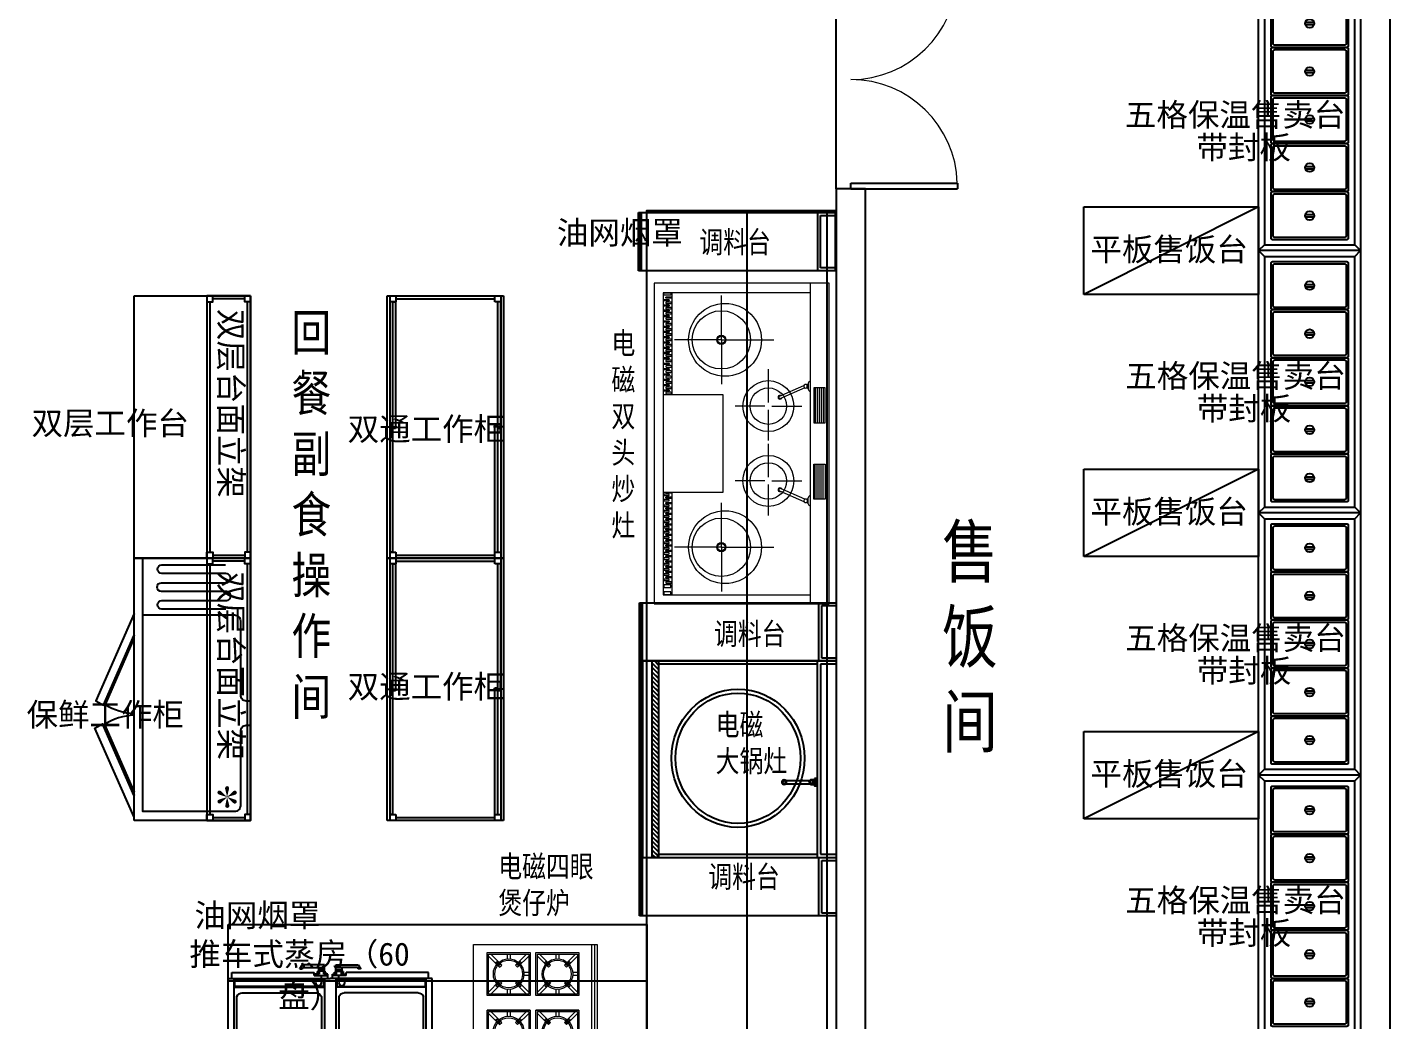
# Model space of a CAD drawing. Extents: x 1158414 to 1597620, y -840005 to -760676.
# Drawn here: x 1525258 to 1534613, y -806210 to -799390 of the extents above; entities that cross this region are included whole.
import ezdxf

# ---------------------------------------------------------------- set-up
doc = ezdxf.new("R2010")
doc.units = 0
doc.header["$LTSCALE"] = 1000
doc.linetypes.add('DIVIDE', pattern=[31.75, 12.7, -6.35, 0, -6.35, 0, -6.35])
for name, color, linetype in [('PUB_STRM', 4, 'Continuous'), ('WALL', 6, 'Continuous'), ('WINDOW', 4, 'Continuous'), ('WS_厨房设备', 1, 'Continuous'), ('ZUOWEI', 251, 'Continuous'), ('产品名称', 7, 'Continuous'), ('厨房设备', 7, 'Continuous'), ('家具内线', 8, 'Continuous'), ('新设备', 4, 'Continuous')]:
    doc.layers.add(name, color=color, linetype=linetype)
doc.styles.get("Standard").update_dxf_attribs({"font": '', "width": 0.8})
doc.styles.add('WMF-宋体1', font='')
doc.styles.get('Standard').set_extended_font_data('SimSun')
doc.styles.get('WMF-宋体1').set_extended_font_data('SimSun')

# ---------------------------------------------------------------- blocks, each defined once
blk = doc.blocks.new('Custom_15')
for p, q in [((24.6, 670), (590.5, 670)), ((24.6, 630), (24.6, 670)), ((24.6, 670), (300.1, 670)), ((1375.4, 670), (809.5, 670)), ((1375.4, 670), (1099.9, 670)), ((1375.4, 630), (1375.4, 670))]:
    blk.add_line(p, q)
at = {"color": 252}
for p, q in [((508.3, 723), (492.8, 697.7)), ((494.5, 694.7), (505.1, 694.7)), ((506.8, 695.5), (512.3, 703.2)), ((660.6, 724), (510, 724)), ((513.9, 704), (660.6, 704)), ((590.5, 650), (590.5, 670)), ((625.6, 658), (598.1, 658)), ((598.1, 658), (598.1, 650)), ((611.6, 678.1), (611.6, 663.1)), ((611.6, 678.1), (625.6, 677.1)), ((611.6, 663.1), (625.6, 663.1)), ((620.6, 704), (620.6, 677.4)), ((659.6, 692), (621.6, 692)), ((621.6, 692), (621.6, 689.4)), ((621.6, 689.4), (625.6, 684.5)), ((655.6, 680), (625.6, 680)), ((655.6, 684.5), (659.6, 689.4)), ((669.6, 673), (655.6, 674.3)), ((655.6, 663), (669.6, 663)), ((683.1, 658), (655.6, 658)), ((659.6, 689.4), (659.6, 692)), ((660.6, 704), (660.6, 724)), ((660.6, 673.8), (660.6, 704)), ((669.6, 663), (669.6, 673)), ((683.1, 630), (683.1, 658)), ((716.9, 630), (716.9, 658)), ((716.9, 658), (744.4, 658)), ((730.4, 673), (744.4, 674.3)), ((730.4, 663), (730.4, 673)), ((744.4, 663), (730.4, 663)), ((739.4, 724), (890, 724)), ((739.4, 704), (739.4, 724)), ((739.4, 673.8), (739.4, 704)), ((886.1, 704), (739.4, 704)), ((740.4, 689.4), (740.4, 692)), ((740.4, 692), (778.4, 692)), ((744.4, 684.5), (740.4, 689.4)), ((744.4, 680), (774.4, 680)), ((778.4, 689.4), (774.4, 684.5)), ((788.4, 678.1), (774.4, 677.1)), ((788.4, 663.1), (774.4, 663.1)), ((774.4, 658), (801.9, 658)), ((778.4, 692), (778.4, 689.4)), ((779.4, 704), (779.4, 677.4)), ((788.4, 678.1), (788.4, 663.1)), ((801.9, 658), (801.9, 650)), ((809.5, 650), (809.5, 670)), ((893.2, 695.5), (887.7, 703.2)), ((891.7, 723), (907.2, 697.7)), ((905.5, 694.7), (894.9, 694.7)), ((590.5, 650), (683.1, 650)), ((640.6, 630), (640.6, 650)), ((809.5, 650), (716.9, 650)), ((759.4, 630), (759.4, 650))]:
    blk.add_line(p, q, dxfattribs=at)
at = {"linetype": 'Continuous'}
for p, q in [((0, 0), (0, 630)), ((0, 630), (700, 630)), ((1400, 630), (700, 630)), ((1400, 0), (1400, 630)), ((700, 0), (0, 0)), ((700, 0), (1400, 0))]:
    blk.add_line(p, q, dxfattribs=at)
at = {"color": 252, "linetype": 'Continuous'}
for p, q in [((40, 570), (40, 630)), ((40, 40), (40, 570)), ((40, 570), (660, 570)), ((45, 575), (45, 625)), ((45, 625), (655, 625)), ((655, 575), (45, 575)), ((655, 625), (655, 575)), ((660, 630), (660, 570)), ((660, 570), (660, 40)), ((740, 630), (740, 570)), ((740, 570), (740, 40)), ((1360, 570), (740, 570)), ((745, 625), (745, 575)), ((1355, 625), (745, 625)), ((745, 575), (1355, 575)), ((1355, 575), (1355, 625)), ((1360, 570), (1360, 630)), ((1360, 40), (1360, 570)), ((60, 84), (60, 506)), ((96, 530), (604, 530)), ((640, 506), (640, 84)), ((760, 506), (760, 84)), ((1304, 530), (796, 530)), ((1340, 84), (1340, 506)), ((660, 40), (40, 40)), ((604, 60), (96, 60)), ((640, 84), (640, 84)), ((740, 40), (1360, 40)), ((760, 84), (760, 84)), ((796, 60), (1304, 60))]:
    blk.add_line(p, q, dxfattribs=at)
at = {"color": 252}
for points in [[(625.6, 684.5), (625.6, 658)], [(655.6, 658), (655.6, 684.5)], [(744.4, 658), (744.4, 684.5)], [(774.4, 684.5), (774.4, 658)]]:
    blk.add_lwpolyline(points, dxfattribs=at)
at = {"color": 252, "linetype": 'Continuous'}
for centre in [(620, 600), (780, 600)]:
    blk.add_circle(centre, 20, dxfattribs=at)
at = {"color": 252}
for centre, radius, start, end in [((494.5, 696.7), 2, 148.48302, 270), ((505.1, 696.7), 2, 270, 324.09658), ((510, 722), 2, 90, 148.48302), ((513.9, 702), 2, 90, 144.09658), ((886.1, 702), 2, 35.90342, 90), ((890, 722), 2, 31.51698, 90), ((894.9, 696.7), 2, 215.90342, 270), ((905.5, 696.7), 2, 270, 31.51698), ((91.5, 497.7), 32.6, 82.08362, 165.29651), ((604.3, 491.4), 38.6, 22.20161, 90.41825), ((795.7, 491.4), 38.6, 89.58175, 157.79839), ((1308.5, 497.7), 32.6, 14.70349, 97.91638), ((95.4, 98.1), 38.1, 201.729, 270.89087), ((605.7, 96.4), 36.5, 267.32429, 340.05584), ((794.3, 96.4), 36.5, 199.94416, 272.67571), ((1304.6, 98.1), 38.1, 269.10913, 338.271)]:
    blk.add_arc(centre, radius, start, end, dxfattribs=at)
blk = doc.blocks.new('*U39')
at = {"linetype": 'Continuous'}
for p, q in [((0, 0), (0, 800)), ((0, 800), (1800, 800)), ((1800, 800), (1800, 0)), ((1800, 0), (0, 0))]:
    blk.add_line(p, q, dxfattribs=at)
at = {"color": 1, "linetype": 'Continuous'}
blk.add_line((0, 800), (1800, 800), dxfattribs=at)
at = {"color": 252}
for p, q in [((0, 780), (40, 780)), ((0, 780), (1800, 780)), ((40, 780), (40, 740)), ((40, 778), (910, 778)), ((40, 778), (40, 760)), ((910, 760), (40, 760)), ((890, 740), (890, 758)), ((890, 758), (1760, 758)), ((910, 778), (910, 760)), ((1760, 740), (1760, 780)), ((40, 740), (0, 740)), ((20, 60), (20, 740)), ((1760, 740), (890, 740)), ((1800, 740), (1760, 740)), ((1780, 60), (1780, 740)), ((0, 60), (40, 60)), ((40, 20), (0, 20)), ((1800, 20), (0, 20)), ((40, 60), (40, 20)), ((40, 40), (40, 58)), ((40, 58), (910, 58)), ((910, 40), (40, 40)), ((890, 20), (890, 38)), ((890, 38), (1760, 38)), ((1760, 20), (890, 20)), ((910, 58), (910, 40)), ((1760, 20), (1760, 60)), ((1760, 60), (1800, 60)), ((1760, 38), (1760, 20)), ((1800, 20), (1760, 20))]:
    blk.add_line(p, q, dxfattribs=at)
at = {"color": 2, "linetype": 'Continuous'}
for p, q in [((900, 800), (900, 730)), ((900, 0), (900, 70))]:
    blk.add_line(p, q, dxfattribs=at)
at = {"color": 18, "linetype": 'Continuous'}
for p, q in [((0, 20), (0, 60)), ((1800, 60), (1800, 20))]:
    blk.add_line(p, q, dxfattribs=at)
blk = doc.blocks.new('snow')
at = {"lineweight": -3}
for points in [[(-59, 12.7, 1.234515), (-57.3, -14.5), (0, 0)], [(0, 0), (-41.2, -42.4, 1.234515), (-18.5, -57.4)], [(-17.9, 57.6, 1.234515), (-40.7, 42.8), (0, 0)], [(41.4, 43.9, 1.234515), (17.3, 56.5), (0, 0)], [(0, 0), (57.6, -13.2, 1.234515), (58.7, 14)], [(0, 0), (16.7, -56.7, 1.234515), (41, -44.3)]]:
    blk.add_hatch(color=5, dxfattribs=at).paths.add_polyline_path(points)
blk = doc.blocks.new('*U41')
at = {"color": 252}
for points in [[(22.3, 800), (632.2, 1068), (662.2, 1016.1), (170.6, 800)], [(1419.9, 800), (821, 1061.7), (791, 1009.8), (1271, 800)], [(168.9, 800), (653.8, 1011.2), (658.8, 1002.6), (193.8, 800)], [(1272.7, 800), (799.4, 1004.9), (794.4, 996.3), (1247.7, 800)]]:
    blk.add_lwpolyline(points, dxfattribs=at)
blk.add_lwpolyline([(0, 800), (1800, 800), (1800, 0), (0, 0)], close=True)
blk.add_lwpolyline([(1410, 740), (1410, 110, -0.414214), (1370, 70), (861.2, 70, 0.414214), (821.2, 30), (821.2, 0), (649.9, 0), (649.9, 30, 0.414214), (609.9, 70), (100, 70, -0.414214), (60, 110), (60, 740), (1800, 740)], format="xyb", dxfattribs=at)
at = {"color": 252, "linetype": 'Continuous', "ltscale": 10}
blk.add_lwpolyline([(1449.6, 168.8), (1449.6, 609.9, -1), (1508.6, 609.9), (1508.6, 171.2, 1.131084), (1571.9, 171.2), (1571.9, 612.3, -1), (1631, 612.3), (1631, 173.6, 1.048941), (1694.5, 168.8), (1694.5, 609.9, -1), (1753.6, 609.9), (1753.6, 171.3)], format="xyb", dxfattribs=at)
at = {"color": 252, "linetype": 'Continuous', "ltscale": 5}
for centre, radius, start, end in [((273.5, 770.8), 450.1, 3.71948, 31.18303), ((1171.5, 770.1), 440.4, 148.81697, 176.11072)]:
    blk.add_arc(centre, radius, start, end, dxfattribs=at)
at = {"color": 252}
blk.add_blockref('snow', (159.9, 160.8), dxfattribs=at)
blk = doc.blocks.new('Custom_92')
for p, q in [((0, 300), (0, 0)), ((1800, 300), (0, 300)), ((1800, 0), (1800, 300)), ((0, 0), (1800, 0))]:
    blk.add_line(p, q)
at = {"color": 252}
for p, q in [((0, 300), (0, 300)), ((20, 260), (20, 40)), ((1760, 280), (40, 280)), ((1780, 40), (1780, 260)), ((40, 20), (1760, 20))]:
    blk.add_line(p, q, dxfattribs=at)
for points in [[(0, 300), (40, 300), (40, 260), (0, 260)], [(1800, 300), (1760, 300), (1760, 260), (1800, 260)], [(0, 0), (40, 0), (40, 40), (0, 40)], [(1800, 0), (1760, 0), (1760, 40), (1800, 40)]]:
    blk.add_lwpolyline(points, close=True, dxfattribs=at)
blk = doc.blocks.new('*U42')
at = {"linetype": 'Continuous'}
for p, q in [((0, 0), (0, 800)), ((0, 800), (1800, 800)), ((1800, 800), (1800, 0)), ((1800, 0), (0, 0))]:
    blk.add_line(p, q, dxfattribs=at)
blk = doc.blocks.new('*U110')
at = {"color": 252}
for p, q in [((0, 612.6), (5900, 612.6)), ((0, 62.5), (5900, 62.5))]:
    blk.add_line(p, q, dxfattribs=at)
blk.add_lwpolyline([(0, 1300), (5900, 1300), (5900, 0), (0, 0)], close=True, dxfattribs=at)
blk = doc.blocks.new('*U111')
at = {"color": 252}
for p, q in [((0, 612.6), (2875, 612.6)), ((0, 62.5), (2875, 62.5))]:
    blk.add_line(p, q, dxfattribs=at)
blk.add_lwpolyline([(0, 1000), (2875, 1000), (2875, 0), (0, 0)], close=True, dxfattribs=at)
blk = doc.blocks.new('Custom_78')
for p, q in [((40, 660), (0, 700)), ((0, 700), (1800, 700)), ((0, 0), (0, 700)), ((0, 700), (40, 660)), ((1800, 700), (1760, 660)), ((1800, 700), (1760, 660)), ((1800, 0), (1800, 700)), ((1800, 0), (0, 0)), ((1760, 40), (1800, 0)), ((1760, 40), (1800, 0))]:
    blk.add_line(p, q)
at = {"color": 253}
for p, q in [((1760, 660), (40, 660)), ((40, 660), (40, 40)), ((1760, 660), (1760, 40)), ((0, 0), (40, 40)), ((40, 40), (0, 0)), ((40, 40), (1760, 40))]:
    blk.add_line(p, q, dxfattribs=at)
at = {"color": 252}
for p, q in [((232, 378.7), (232, 320.9)), ((248, 378.7), (248, 320.9)), ((562, 378.7), (562, 320.9)), ((578, 378.7), (578, 320.9)), ((892, 378.7), (892, 320.9)), ((908, 378.7), (908, 320.9)), ((1222, 378.7), (1222, 320.9)), ((1238, 378.7), (1238, 320.9)), ((1552, 378.7), (1552, 320.9)), ((1568, 378.7), (1568, 320.9))]:
    blk.add_line(p, q, dxfattribs=at)
for points in [[(85, 614.8), (395, 614.8, -0.414214), (405, 604.8), (405, 94.8, -0.414214), (395, 84.8), (85, 84.8, -0.414214), (75, 94.8), (75, 604.8, -0.414214)], [(100, 599.8), (380, 599.8, -0.414214), (390, 589.8), (390, 109.8, -0.414214), (380, 99.8), (100, 99.8, -0.414214), (90, 109.8), (90, 589.8, -0.414214)], [(415, 614.8), (725, 614.8, -0.414214), (735, 604.8), (735, 94.8, -0.414214), (725, 84.8), (415, 84.8, -0.414214), (405, 94.8), (405, 604.8, -0.414214)], [(430, 599.8), (710, 599.8, -0.414214), (720, 589.8), (720, 109.8, -0.414214), (710, 99.8), (430, 99.8, -0.414214), (420, 109.8), (420, 589.8, -0.414214)], [(745, 614.8), (1055, 614.8, -0.414214), (1065, 604.8), (1065, 94.8, -0.414214), (1055, 84.8), (745, 84.8, -0.414214), (735, 94.8), (735, 604.8, -0.414214)], [(760, 599.8), (1040, 599.8, -0.414214), (1050, 589.8), (1050, 109.8, -0.414214), (1040, 99.8), (760, 99.8, -0.414214), (750, 109.8), (750, 589.8, -0.414214)], [(1075, 614.8), (1385, 614.8, -0.414214), (1395, 604.8), (1395, 94.8, -0.414214), (1385, 84.8), (1075, 84.8, -0.414214), (1065, 94.8), (1065, 604.8, -0.414214)], [(1090, 599.8), (1370, 599.8, -0.414214), (1380, 589.8), (1380, 109.8, -0.414214), (1370, 99.8), (1090, 99.8, -0.414214), (1080, 109.8), (1080, 589.8, -0.414214)], [(1405, 614.8), (1715, 614.8, -0.414214), (1725, 604.8), (1725, 94.8, -0.414214), (1715, 84.8), (1405, 84.8, -0.414214), (1395, 94.8), (1395, 604.8, -0.414214)], [(1420, 599.8), (1700, 599.8, -0.414214), (1710, 589.8), (1710, 109.8, -0.414214), (1700, 99.8), (1420, 99.8, -0.414214), (1410, 109.8), (1410, 589.8, -0.414214)]]:
    blk.add_lwpolyline(points, format="xyb", close=True, dxfattribs=at)
for centre in [(240, 349.8), (570, 349.8), (900, 349.8), (1230, 349.8), (1560, 349.8)]:
    blk.add_circle(centre, 30, dxfattribs=at)
blk = doc.blocks.new('*U113')
at = {"color": 252, "linetype": 'DIVIDE', "ltscale": 3}
blk.add_line((0, 0), (1200, 600), dxfattribs=at)
at = {"linetype": 'Continuous'}
for p, q in [((0, 0), (0, 600)), ((0, 600), (1200, 600)), ((1200, 600), (1200, 0)), ((1200, 0), (0, 0))]:
    blk.add_line(p, q, dxfattribs=at)
blk = doc.blocks.new('$DorLib2D$00000002')
for p, q in [((-0.5, 0), (-0.5, 0.4875)), ((-0.475, 0.4875), (-0.5, 0.4875)), ((-0.475, 0), (-0.475, 0.4875)), ((0.475, 0), (0.475, 0.4875)), ((0.475, 0.4875), (0.5, 0.4875)), ((0.5, 0), (0.5, 0.4875)), ((-0.5, 0), (-0.475, 0)), ((0.5, 0), (0.475, 0))]:
    blk.add_line(p, q)
at = {"lineweight": 13}
for centre, start, end in [((-0.4875, 0), 0, 88.53072), ((0.4875, 0), 91.46928, 180)]:
    blk.add_arc(centre, 0.4875, start, end, dxfattribs=at)
blk = doc.blocks.new('摇摆水嘴')
at = {"color": 252}
for p, q in [((96.1, 269.7), (96.1, 124.9)), ((116.1, 269.7), (116.1, 124.9))]:
    blk.add_line(p, q, dxfattribs=at)
blk.add_lwpolyline([(82.2, 94.7), (130, 94.7), (130, 80.3), (82.2, 80.3)], close=True, dxfattribs=at)
blk.add_lwpolyline([(120.5, 114.3), (120.5, 94.7), (91.6, 94.7), (91.6, 114.3)], dxfattribs=at)
for centre, radius in [((106.3, 280.5), 14.6), ((106.3, 280.5), 9.98), ((106.1, 114.3), 14.6), ((106.1, 114.3), 9.98)]:
    blk.add_circle(centre, radius, dxfattribs=at)
blk = doc.blocks.new('A$C3CDE3A88')
at = {"layer": 'WS_厨房设备'}
h = blk.add_hatch(dxfattribs=at)
h.set_pattern_fill('JIS_LC_20', color=4, angle=90, style=0)
h.set_pattern_definition([(135, (1000, 100), (-14.14214, -14.14214), []), (135, (1000, 100.4), (-14.14214, -14.14214), [])])
h.paths.add_polyline_path([(80, 0), (80, 1200), (120, 1200), (120, 0)])
at = {"layer": 'WS_厨房设备', "color": 4}
for p, q in [((0, 0), (0, 1200)), ((0, 1200), (1250, 1200)), ((10, 0), (10, 1200)), ((20, 0), (20, 1200)), ((1130, 1180), (120, 1180)), ((1130, 1180), (120, 1180)), ((1130, 0), (1130, 1200)), ((1250, 1180), (1150, 1180)), ((1150, 1180), (1150, 20.8)), ((1250, 1200), (1250, 0)), ((1130, 20), (120, 20)), ((1150, 20.8), (1250, 20.8)), ((0, 0), (1250, 0))]:
    blk.add_line(p, q, dxfattribs=at)
blk.add_lwpolyline([(80, 0), (80, 1200), (120, 1200), (120, 0)], close=True, dxfattribs=at)
for radius in [422, 397.7]:
    blk.add_circle((625, 606.8), radius, dxfattribs=at)
at = {"layer": 'WS_厨房设备', "color": 4, "xscale": -1, "rotation": 90}
blk.add_blockref('摇摆水嘴', (1210.3, 562.8), dxfattribs=at)
blk = doc.blocks.new('A$C7BD75608')
at = {"layer": 'PUB_STRM'}
for p, q in [((0, 0), (0, 400)), ((0, 400), (1350, 400)), ((10, 0), (10, 400)), ((20, 0), (20, 400)), ((1230, 0), (1230, 400)), ((1250, 20), (1250, 380)), ((1250, 380), (1350, 380)), ((1350, 400), (1350, 0)), ((1350, 20), (1250, 20)), ((1350, 0), (0, 0))]:
    blk.add_line(p, q, dxfattribs=at)
blk = doc.blocks.new('1cz2')
at = {"lineweight": 13}
for p, q in [((0, 0), (0, -1200)), ((2200, 0), (0, 0)), ((2200, -1200), (2200, 0)), ((718, -25.6), (718, -105.6)), ((958, -25.6), (718, -25.6)), ((718, -39.3), (958, -39.3)), ((718, -53.1), (958, -53.1)), ((718, -66.9), (958, -66.9)), ((718, -66.9), (958, -66.9)), ((718, -80.6), (958, -80.6)), ((958, -105.6), (958, -25.6)), ((1242, -25.6), (1482, -25.6)), ((1242, -105.6), (1242, -25.6)), ((1482, -39.3), (1242, -39.3)), ((1482, -53.1), (1242, -53.1)), ((1482, -66.9), (1242, -66.9)), ((1482, -66.9), (1242, -66.9)), ((1482, -80.6), (1242, -80.6)), ((1482, -25.6), (1482, -105.6)), ((0, -130), (2200, -130)), ((64.6, -130), (64.6, -1138.8)), ((687, -142.3), (727, -142.3)), ((700.4, -150.8), (700.4, -147.4)), ((713.7, -150.8), (713.7, -147.4)), ((718, -94.4), (958, -94.4)), ((718, -105.6), (958, -105.6)), ((1482, -94.4), (1242, -94.4)), ((1482, -105.6), (1242, -105.6)), ((1513, -142.3), (1473, -142.3)), ((1486.3, -150.8), (1486.3, -147.4)), ((1499.6, -150.8), (1499.6, -147.4)), ((2138.7, -1138.8), (2138.7, -130)), ((843.5, -391.9), (843.5, -187.8)), ((1356.5, -391.9), (1356.5, -187.8)), ((388.4, -739.4), (388.4, -378.5)), ((818.8, -416.7), (589, -416.7)), ((843.5, -441.5), (843.5, -645.6)), ((1080.1, -416.7), (868.3, -416.7)), ((1331.7, -416.7), (1101.9, -416.7)), ((1356.5, -441.5), (1356.5, -645.6)), ((1593, -416.7), (1381.2, -416.7)), ((1811.6, -739.4), (1811.6, -378.5)), ((388.4, -739.4), (84.3, -739.4)), ((388.4, -739.4), (692.5, -739.4)), ((388.4, -739.4), (388.4, -1061.9)), ((1433.1, -726.6), (766.9, -726.6)), ((766.9, -726.6), (766.9, -1138.8)), ((1433.1, -1138.8), (1433.1, -726.6)), ((1811.6, -739.4), (1507.5, -739.4)), ((1811.6, -739.4), (2115.7, -739.4)), ((1811.6, -739.4), (1811.6, -1061.9)), ((64.6, -1078.8), (766.9, -1078.8)), ((64.6, -1138.8), (64.6, -1088.8)), ((1433.1, -1078.8), (2138.7, -1078.8)), ((0, -1200), (2200, -1200)), ((64.6, -1138.8), (2138.7, -1138.8)), ((743, -1138.8), (1409.3, -1138.8)), ((855.6, -1138.8), (1347.7, -1138.8))]:
    blk.add_line(p, q, dxfattribs=at)
for points in [[(691.4, -142.3), (722.6, -142.3), (722.6, -147.4), (691.4, -147.4)], [(1508.6, -142.3), (1477.4, -142.3), (1477.4, -147.4), (1508.6, -147.4)]]:
    blk.add_lwpolyline(points, close=True, dxfattribs=at)
for points in [[(713.7, -150.8), (700.4, -150.8)], [(774.2, -340.8), (702.2, -173.3)], [(718.8, -166.2), (718.8, -166.2), (790.7, -333.7)], [(1481.2, -166.2), (1481.2, -166.2), (1409.3, -333.7)], [(1425.8, -340.8), (1497.8, -173.3)], [(1486.3, -150.8), (1499.6, -150.8)]]:
    blk.add_lwpolyline(points, dxfattribs=at)
for points in [[(64.6, -1085.7), (79.7, -1085.7, -0.414214), (81.7, -1087.7), (81.7, -1132.6, -0.414214), (79.7, -1134.6), (64.6, -1134.6)], [(97.7, -1082.1), (99.3, -1082.1, -0.414214), (103.3, -1086.1), (103.3, -1115.8, -0.414214), (99.3, -1119.8), (97.7, -1119.8, -0.414214), (93.7, -1115.8), (93.7, -1086.1, -0.414214)], [(115.6, -1097.8), (117.2, -1097.8, -0.414214), (121.2, -1101.8), (121.2, -1131.5, -0.414214), (117.2, -1135.5), (115.6, -1135.5, -0.414214), (111.6, -1131.5), (111.6, -1101.8, -0.414214)], [(135.1, -1082.1), (133.5, -1082.1, 0.414214), (129.5, -1086.1), (129.5, -1115.8, 0.414214), (133.5, -1119.8), (135.1, -1119.8, 0.414214), (139.1, -1115.8), (139.1, -1086.1, 0.414214)], [(152.2, -1097.8), (153.8, -1097.8, -0.414214), (157.8, -1101.8), (157.8, -1131.5, -0.414214), (153.8, -1135.5), (152.2, -1135.5, -0.414214), (148.2, -1131.5), (148.2, -1101.8, -0.414214)], [(171.7, -1082.1), (170.1, -1082.1, 0.414214), (166.1, -1086.1), (166.1, -1115.8, 0.414214), (170.1, -1119.8), (171.7, -1119.8, 0.414214), (175.7, -1115.8), (175.7, -1086.1, 0.414214)], [(187.2, -1097.8), (188.8, -1097.8, -0.414214), (192.8, -1101.8), (192.8, -1131.5, -0.414214), (188.8, -1135.5), (187.2, -1135.5, -0.414214), (183.2, -1131.5), (183.2, -1101.8, -0.414214)], [(206.7, -1082.1), (205.1, -1082.1, 0.414214), (201.1, -1086.1), (201.1, -1115.8, 0.414214), (205.1, -1119.8), (206.7, -1119.8, 0.414214), (210.7, -1115.8), (210.7, -1086.1, 0.414214)], [(223.8, -1097.8), (225.4, -1097.8, -0.414214), (229.4, -1101.8), (229.4, -1131.5, -0.414214), (225.4, -1135.5), (223.8, -1135.5, -0.414214), (219.8, -1131.5), (219.8, -1101.8, -0.414214)], [(243.3, -1082.1), (241.7, -1082.1, 0.414214), (237.7, -1086.1), (237.7, -1115.8, 0.414214), (241.7, -1119.8), (243.3, -1119.8, 0.414214), (247.3, -1115.8), (247.3, -1086.1, 0.414214)], [(261.2, -1097.8), (262.8, -1097.8, -0.414214), (266.8, -1101.8), (266.8, -1131.5, -0.414214), (262.8, -1135.5), (261.2, -1135.5, -0.414214), (257.2, -1131.5), (257.2, -1101.8, -0.414214)], [(280.7, -1082.1), (279.1, -1082.1, 0.414214), (275.1, -1086.1), (275.1, -1115.8, 0.414214), (279.1, -1119.8), (280.7, -1119.8, 0.414214), (284.7, -1115.8), (284.7, -1086.1, 0.414214)], [(297.8, -1097.8), (299.4, -1097.8, -0.414214), (303.4, -1101.8), (303.4, -1131.5, -0.414214), (299.4, -1135.5), (297.8, -1135.5, -0.414214), (293.8, -1131.5), (293.8, -1101.8, -0.414214)], [(317.3, -1082.1), (315.7, -1082.1, 0.414214), (311.7, -1086.1), (311.7, -1115.8, 0.414214), (315.7, -1119.8), (317.3, -1119.8, 0.414214), (321.3, -1115.8), (321.3, -1086.1, 0.414214)], [(332.8, -1097.8), (334.4, -1097.8, -0.414214), (338.4, -1101.8), (338.4, -1131.5, -0.414214), (334.4, -1135.5), (332.8, -1135.5, -0.414214), (328.8, -1131.5), (328.8, -1101.8, -0.414214)], [(352.3, -1082.1), (350.7, -1082.1, 0.414214), (346.7, -1086.1), (346.7, -1115.8, 0.414214), (350.7, -1119.8), (352.3, -1119.8, 0.414214), (356.3, -1115.8), (356.3, -1086.1, 0.414214)], [(369.4, -1097.8), (371, -1097.8, -0.414214), (375, -1101.8), (375, -1131.5, -0.414214), (371, -1135.5), (369.4, -1135.5, -0.414214), (365.4, -1131.5), (365.4, -1101.8, -0.414214)], [(388.9, -1082.1), (387.3, -1082.1, 0.414214), (383.3, -1086.1), (383.3, -1115.8, 0.414214), (387.3, -1119.8), (388.9, -1119.8, 0.414214), (392.9, -1115.8), (392.9, -1086.1, 0.414214)], [(406, -1097.8), (407.6, -1097.8, -0.414214), (411.6, -1101.8), (411.6, -1131.5, -0.414214), (407.6, -1135.5), (406, -1135.5, -0.414214), (402, -1131.5), (402, -1101.8, -0.414214)], [(425.5, -1082.1), (423.9, -1082.1, 0.414214), (419.9, -1086.1), (419.9, -1115.8, 0.414214), (423.9, -1119.8), (425.5, -1119.8, 0.414214), (429.5, -1115.8), (429.5, -1086.1, 0.414214)], [(442.6, -1097.8), (444.2, -1097.8, -0.414214), (448.2, -1101.8), (448.2, -1131.5, -0.414214), (444.2, -1135.5), (442.6, -1135.5, -0.414214), (438.6, -1131.5), (438.6, -1101.8, -0.414214)], [(462.1, -1082.1), (460.5, -1082.1, 0.414214), (456.5, -1086.1), (456.5, -1115.8, 0.414214), (460.5, -1119.8), (462.1, -1119.8, 0.414214), (466.1, -1115.8), (466.1, -1086.1, 0.414214)], [(477.6, -1097.8), (479.2, -1097.8, -0.414214), (483.2, -1101.8), (483.2, -1131.5, -0.414214), (479.2, -1135.5), (477.6, -1135.5, -0.414214), (473.6, -1131.5), (473.6, -1101.8, -0.414214)], [(497.1, -1082.1), (495.5, -1082.1, 0.414214), (491.5, -1086.1), (491.5, -1115.8, 0.414214), (495.5, -1119.8), (497.1, -1119.8, 0.414214), (501.1, -1115.8), (501.1, -1086.1, 0.414214)], [(514.2, -1097.8), (515.8, -1097.8, -0.414214), (519.8, -1101.8), (519.8, -1131.5, -0.414214), (515.8, -1135.5), (514.2, -1135.5, -0.414214), (510.2, -1131.5), (510.2, -1101.8, -0.414214)], [(533.7, -1082.1), (532.1, -1082.1, 0.414214), (528.1, -1086.1), (528.1, -1115.8, 0.414214), (532.1, -1119.8), (533.7, -1119.8, 0.414214), (537.7, -1115.8), (537.7, -1086.1, 0.414214)], [(551.6, -1097.8), (553.2, -1097.8, -0.414214), (557.2, -1101.8), (557.2, -1131.5, -0.414214), (553.2, -1135.5), (551.6, -1135.5, -0.414214), (547.6, -1131.5), (547.6, -1101.8, -0.414214)], [(571.1, -1082.1), (569.5, -1082.1, 0.414214), (565.5, -1086.1), (565.5, -1115.8, 0.414214), (569.5, -1119.8), (571.1, -1119.8, 0.414214), (575.1, -1115.8), (575.1, -1086.1, 0.414214)], [(588.2, -1097.8), (589.8, -1097.8, -0.414214), (593.8, -1101.8), (593.8, -1131.5, -0.414214), (589.8, -1135.5), (588.2, -1135.5, -0.414214), (584.2, -1131.5), (584.2, -1101.8, -0.414214)], [(607.6, -1082.1), (606.1, -1082.1, 0.414214), (602.1, -1086.1), (602.1, -1115.8, 0.414214), (606.1, -1119.8), (607.6, -1119.8, 0.414214), (611.6, -1115.8), (611.6, -1086.1, 0.414214)], [(624.8, -1097.8), (626.3, -1097.8, -0.414214), (630.3, -1101.8), (630.3, -1131.5, -0.414214), (626.3, -1135.5), (624.8, -1135.5, -0.414214), (620.8, -1131.5), (620.8, -1101.8, -0.414214)], [(644.2, -1082.1), (642.7, -1082.1, 0.414214), (638.7, -1086.1), (638.7, -1115.8, 0.414214), (642.7, -1119.8), (644.2, -1119.8, 0.414214), (648.2, -1115.8), (648.2, -1086.1, 0.414214)], [(662.1, -1097.8), (663.7, -1097.8, -0.414214), (667.7, -1101.8), (667.7, -1131.5, -0.414214), (663.7, -1135.5), (662.1, -1135.5, -0.414214), (658.1, -1131.5), (658.1, -1101.8, -0.414214)], [(681.6, -1082.1), (680, -1082.1, 0.414214), (676, -1086.1), (676, -1115.8, 0.414214), (680, -1119.8), (681.6, -1119.8, 0.414214), (685.6, -1115.8), (685.6, -1086.1, 0.414214)], [(698.7, -1097.8), (700.3, -1097.8, -0.414214), (704.3, -1101.8), (704.3, -1131.5, -0.414214), (700.3, -1135.5), (698.7, -1135.5, -0.414214), (694.7, -1131.5), (694.7, -1101.8, -0.414214)], [(718.2, -1082.1), (716.6, -1082.1, 0.414214), (712.6, -1086.1), (712.6, -1115.8, 0.414214), (716.6, -1119.8), (718.2, -1119.8, 0.414214), (722.2, -1115.8), (722.2, -1086.1, 0.414214)], [(734.5, -1097.8), (736.1, -1097.8, -0.414214), (740.1, -1101.8), (740.1, -1131.5, -0.414214), (736.1, -1135.5), (734.5, -1135.5, -0.414214), (730.5, -1131.5), (730.5, -1101.8, -0.414214)], [(754, -1082.1), (752.4, -1082.1, 0.414214), (748.4, -1086.1), (748.4, -1115.8, 0.414214), (752.4, -1119.8), (754, -1119.8, 0.414214), (758, -1115.8), (758, -1086.1, 0.414214)], [(1453.6, -1097.8), (1452, -1097.8, 0.414214), (1448, -1101.8), (1448, -1131.5, 0.414214), (1452, -1135.5), (1453.6, -1135.5, 0.414214), (1457.6, -1131.5), (1457.6, -1101.8, 0.414214)], [(1470.7, -1082.1), (1472.3, -1082.1, -0.414214), (1476.3, -1086.1), (1476.3, -1115.8, -0.414214), (1472.3, -1119.8), (1470.7, -1119.8, -0.414214), (1466.7, -1115.8), (1466.7, -1086.1, -0.414214)], [(1490.2, -1097.8), (1488.6, -1097.8, 0.414214), (1484.6, -1101.8), (1484.6, -1131.5, 0.414214), (1488.6, -1135.5), (1490.2, -1135.5, 0.414214), (1494.2, -1131.5), (1494.2, -1101.8, 0.414214)], [(1508.1, -1082.1), (1509.7, -1082.1, -0.414214), (1513.7, -1086.1), (1513.7, -1115.8, -0.414214), (1509.7, -1119.8), (1508.1, -1119.8, -0.414214), (1504.1, -1115.8), (1504.1, -1086.1, -0.414214)], [(1527.6, -1097.8), (1526, -1097.8, 0.414214), (1522, -1101.8), (1522, -1131.5, 0.414214), (1526, -1135.5), (1527.6, -1135.5, 0.414214), (1531.6, -1131.5), (1531.6, -1101.8, 0.414214)], [(1544.7, -1082.1), (1546.3, -1082.1, -0.414214), (1550.3, -1086.1), (1550.3, -1115.8, -0.414214), (1546.3, -1119.8), (1544.7, -1119.8, -0.414214), (1540.7, -1115.8), (1540.7, -1086.1, -0.414214)], [(1564.2, -1097.8), (1562.6, -1097.8, 0.414214), (1558.6, -1101.8), (1558.6, -1131.5, 0.414214), (1562.6, -1135.5), (1564.2, -1135.5, 0.414214), (1568.2, -1131.5), (1568.2, -1101.8, 0.414214)], [(1581.3, -1082.1), (1582.9, -1082.1, -0.414214), (1586.9, -1086.1), (1586.9, -1115.8, -0.414214), (1582.9, -1119.8), (1581.3, -1119.8, -0.414214), (1577.3, -1115.8), (1577.3, -1086.1, -0.414214)], [(1600.8, -1097.8), (1599.2, -1097.8, 0.414214), (1595.2, -1101.8), (1595.2, -1131.5, 0.414214), (1599.2, -1135.5), (1600.8, -1135.5, 0.414214), (1604.8, -1131.5), (1604.8, -1101.8, 0.414214)], [(1618.7, -1082.1), (1620.2, -1082.1, -0.414214), (1624.2, -1086.1), (1624.2, -1115.8, -0.414214), (1620.2, -1119.8), (1618.7, -1119.8, -0.414214), (1614.7, -1115.8), (1614.7, -1086.1, -0.414214)], [(1638.1, -1097.8), (1636.6, -1097.8, 0.414214), (1632.6, -1101.8), (1632.6, -1131.5, 0.414214), (1636.6, -1135.5), (1638.1, -1135.5, 0.414214), (1642.1, -1131.5), (1642.1, -1101.8, 0.414214)], [(1655.2, -1082.1), (1656.8, -1082.1, -0.414214), (1660.8, -1086.1), (1660.8, -1115.8, -0.414214), (1656.8, -1119.8), (1655.2, -1119.8, -0.414214), (1651.2, -1115.8), (1651.2, -1086.1, -0.414214)], [(1674.7, -1097.8), (1673.1, -1097.8, 0.414214), (1669.1, -1101.8), (1669.1, -1131.5, 0.414214), (1673.1, -1135.5), (1674.7, -1135.5, 0.414214), (1678.7, -1131.5), (1678.7, -1101.8, 0.414214)], [(1690.2, -1082.1), (1691.8, -1082.1, -0.414214), (1695.8, -1086.1), (1695.8, -1115.8, -0.414214), (1691.8, -1119.8), (1690.2, -1119.8, -0.414214), (1686.2, -1115.8), (1686.2, -1086.1, -0.414214)], [(1709.7, -1097.8), (1708.1, -1097.8, 0.414214), (1704.1, -1101.8), (1704.1, -1131.5, 0.414214), (1708.1, -1135.5), (1709.7, -1135.5, 0.414214), (1713.7, -1131.5), (1713.7, -1101.8, 0.414214)], [(1726.8, -1082.1), (1728.4, -1082.1, -0.414214), (1732.4, -1086.1), (1732.4, -1115.8, -0.414214), (1728.4, -1119.8), (1726.8, -1119.8, -0.414214), (1722.8, -1115.8), (1722.8, -1086.1, -0.414214)], [(1746.3, -1097.8), (1744.7, -1097.8, 0.414214), (1740.7, -1101.8), (1740.7, -1131.5, 0.414214), (1744.7, -1135.5), (1746.3, -1135.5, 0.414214), (1750.3, -1131.5), (1750.3, -1101.8, 0.414214)], [(1763.4, -1082.1), (1765, -1082.1, -0.414214), (1769, -1086.1), (1769, -1115.8, -0.414214), (1765, -1119.8), (1763.4, -1119.8, -0.414214), (1759.4, -1115.8), (1759.4, -1086.1, -0.414214)], [(1782.9, -1097.8), (1781.3, -1097.8, 0.414214), (1777.3, -1101.8), (1777.3, -1131.5, 0.414214), (1781.3, -1135.5), (1782.9, -1135.5, 0.414214), (1786.9, -1131.5), (1786.9, -1101.8, 0.414214)], [(1800, -1082.1), (1801.6, -1082.1, -0.414214), (1805.6, -1086.1), (1805.6, -1115.8, -0.414214), (1801.6, -1119.8), (1800, -1119.8, -0.414214), (1796, -1115.8), (1796, -1086.1, -0.414214)], [(1819.5, -1097.8), (1817.9, -1097.8, 0.414214), (1813.9, -1101.8), (1813.9, -1131.5, 0.414214), (1817.9, -1135.5), (1819.5, -1135.5, 0.414214), (1823.5, -1131.5), (1823.5, -1101.8, 0.414214)], [(1835, -1082.1), (1836.6, -1082.1, -0.414214), (1840.6, -1086.1), (1840.6, -1115.8, -0.414214), (1836.6, -1119.8), (1835, -1119.8, -0.414214), (1831, -1115.8), (1831, -1086.1, -0.414214)], [(1854.5, -1097.8), (1852.9, -1097.8, 0.414214), (1848.9, -1101.8), (1848.9, -1131.5, 0.414214), (1852.9, -1135.5), (1854.5, -1135.5, 0.414214), (1858.5, -1131.5), (1858.5, -1101.8, 0.414214)], [(1871.6, -1082.1), (1873.2, -1082.1, -0.414214), (1877.2, -1086.1), (1877.2, -1115.8, -0.414214), (1873.2, -1119.8), (1871.6, -1119.8, -0.414214), (1867.6, -1115.8), (1867.6, -1086.1, -0.414214)], [(1891.1, -1097.8), (1889.5, -1097.8, 0.414214), (1885.5, -1101.8), (1885.5, -1131.5, 0.414214), (1889.5, -1135.5), (1891.1, -1135.5, 0.414214), (1895.1, -1131.5), (1895.1, -1101.8, 0.414214)], [(1909, -1082.1), (1910.6, -1082.1, -0.414214), (1914.6, -1086.1), (1914.6, -1115.8, -0.414214), (1910.6, -1119.8), (1909, -1119.8, -0.414214), (1905, -1115.8), (1905, -1086.1, -0.414214)], [(1928.5, -1097.8), (1926.9, -1097.8, 0.414214), (1922.9, -1101.8), (1922.9, -1131.5, 0.414214), (1926.9, -1135.5), (1928.5, -1135.5, 0.414214), (1932.5, -1131.5), (1932.5, -1101.8, 0.414214)], [(1945.6, -1082.1), (1947.2, -1082.1, -0.414214), (1951.2, -1086.1), (1951.2, -1115.8, -0.414214), (1947.2, -1119.8), (1945.6, -1119.8, -0.414214), (1941.6, -1115.8), (1941.6, -1086.1, -0.414214)], [(1965.1, -1097.8), (1963.5, -1097.8, 0.414214), (1959.5, -1101.8), (1959.5, -1131.5, 0.414214), (1963.5, -1135.5), (1965.1, -1135.5, 0.414214), (1969.1, -1131.5), (1969.1, -1101.8, 0.414214)], [(1980.6, -1082.1), (1982.2, -1082.1, -0.414214), (1986.2, -1086.1), (1986.2, -1115.8, -0.414214), (1982.2, -1119.8), (1980.6, -1119.8, -0.414214), (1976.6, -1115.8), (1976.6, -1086.1, -0.414214)], [(2000.1, -1097.8), (1998.5, -1097.8, 0.414214), (1994.5, -1101.8), (1994.5, -1131.5, 0.414214), (1998.5, -1135.5), (2000.1, -1135.5, 0.414214), (2004.1, -1131.5), (2004.1, -1101.8, 0.414214)], [(2017.2, -1082.1), (2018.8, -1082.1, -0.414214), (2022.8, -1086.1), (2022.8, -1115.8, -0.414214), (2018.8, -1119.8), (2017.2, -1119.8, -0.414214), (2013.2, -1115.8), (2013.2, -1086.1, -0.414214)], [(2036.7, -1097.8), (2035.1, -1097.8, 0.414214), (2031.1, -1101.8), (2031.1, -1131.5, 0.414214), (2035.1, -1135.5), (2036.7, -1135.5, 0.414214), (2040.7, -1131.5), (2040.7, -1101.8, 0.414214)], [(2054.6, -1082.1), (2053, -1082.1, 0.414214), (2049, -1086.1), (2049, -1115.8, 0.414214), (2053, -1119.8), (2054.6, -1119.8, 0.414214), (2058.6, -1115.8), (2058.6, -1086.1, 0.414214)], [(2087.7, -1085.7), (2072.6, -1085.7, 0.414214), (2070.6, -1087.7), (2070.6, -1132.6, 0.414214), (2072.6, -1134.6), (2087.7, -1134.6)], [(2135.4, -1085.7), (2120.3, -1085.7, 0.414214), (2118.3, -1087.7), (2118.3, -1132.6, 0.414214), (2120.3, -1134.6), (2135.4, -1134.6)]]:
    blk.add_lwpolyline(points, format="xyb", close=True, dxfattribs=at)
blk.add_lwpolyline([(1433.1, -1082.2, -0.061813), (1434.1, -1082.1), (1435.7, -1082.1, -0.414214), (1439.7, -1086.1), (1439.7, -1115.8, -0.414214), (1435.7, -1119.8), (1434.1, -1119.8, -0.061813), (1433.1, -1119.6, -0.061813)], format="xyb", dxfattribs=at)
for centre, radius in [((843.5, -416.7), 175), ((1356.5, -416.7), 175), ((843.5, -416.7), 125), ((1356.5, -416.7), 125), ((388.4, -714), 250), ((1811.6, -714), 250), ((388.4, -739.4), 200), ((1811.6, -739.4), 200), ((388.4, -739.4), 31.8), ((388.4, -739.4), 25.1), ((1811.6, -739.4), 31.8), ((1811.6, -739.4), 25.1)]:
    blk.add_circle(centre, radius, dxfattribs=at)
for centre, radius, start, end in [((690.2, -122), 20.6, 202.97892, 261.02543), ((707, -161.6), 12.6, 121.75039, 58.24961), ((723.8, -122), 20.6, 278.97457, 337.02108), ((1476.2, -122), 20.6, 202.97892, 261.02543), ((1493, -161.6), 12.6, 121.75039, 58.24961), ((1509.8, -122), 20.6, 278.97457, 337.02108), ((782.5, -337.2), 13.1, 156.67297, 69.8213), ((782.5, -337.2), 8.99, 203.24713, 23.24713), ((1417.5, -337.2), 13.1, 110.1787, 23.32703), ((1417.5, -337.2), 8.99, 156.75287, 336.75287)]:
    blk.add_arc(centre, radius, start, end, dxfattribs=at)
blk = doc.blocks.new('b10')
at = {"lineweight": 13}
for p, q in [((-461.9, -438.6), (-461.9, 411.4)), ((-461.9, 411.4), (338.1, 411.4)), ((-461.9, 391.4), (338.1, 391.4)), ((338.1, 411.4), (338.1, -438.6)), ((-461.9, 371.4), (338.1, 371.4)), ((-406.9, 285.2), (-111.9, 285.2)), ((-406.9, -9.8), (-406.9, 285.2)), ((-111.9, 285.2), (-111.9, -9.8)), ((-11.9, 285.2), (283.1, 285.2)), ((-11.9, 285.2), (-11.9, -9.8)), ((-11.9, -9.8), (-11.9, 285.2)), ((278.1, 285.2), (281.1, 285.2)), ((283.1, 285.2), (283.1, -9.8)), ((-396.9, 275.2), (-121.9, 275.2)), ((-396.9, 0.2), (-396.9, 275.2)), ((-396.9, 261), (-321.2, 185.4)), ((-382.8, 275.2), (-307.1, 199.5)), ((-339.3, 224.6), (-346.3, 217.6)), ((-324.1, 195.3), (-346.3, 217.6)), ((-317, 202.4), (-339.3, 224.6)), ((-317, 202.4), (-324.1, 195.3)), ((-307.1, 199.5), (-321.2, 185.4)), ((-269.4, 275.2), (-269.4, 242.2)), ((-249.4, 275.2), (-249.4, 242.2)), ((-136, 275.2), (-211.7, 199.5)), ((-211.7, 199.5), (-197.6, 185.4)), ((-201.8, 202.4), (-179.5, 224.6)), ((-194.7, 195.3), (-201.8, 202.4)), ((-121.9, 261), (-197.6, 185.4)), ((-172.5, 217.6), (-194.7, 195.3)), ((-179.5, 224.6), (-172.5, 217.6)), ((-121.9, 275.2), (-121.9, 0.2)), ((-1.9, 275.2), (273.1, 275.2)), ((-1.9, 0.2), (-1.9, 275.2)), ((-1.9, 261), (73.8, 185.4)), ((12.2, 275.2), (87.9, 199.5)), ((55.7, 224.6), (48.7, 217.6)), ((70.9, 195.3), (48.7, 217.6)), ((78, 202.4), (55.7, 224.6)), ((78, 202.4), (70.9, 195.3)), ((87.9, 199.5), (73.8, 185.4)), ((125.6, 275.2), (125.6, 242.2)), ((145.6, 275.2), (145.6, 242.2)), ((259, 275.2), (183.3, 199.5)), ((183.3, 199.5), (197.4, 185.4)), ((193.2, 202.4), (215.5, 224.6)), ((200.3, 195.3), (193.2, 202.4)), ((273.1, 261), (197.4, 185.4)), ((222.5, 217.6), (200.3, 195.3)), ((215.5, 224.6), (222.5, 217.6)), ((273.1, 275.2), (273.1, 0.2)), ((-396.9, 147.7), (-363.9, 147.7)), ((-396.9, 127.7), (-363.9, 127.7)), ((-154.9, 147.7), (-121.9, 147.7)), ((-154.9, 127.7), (-121.9, 127.7)), ((-1.9, 147.7), (31.1, 147.7)), ((-1.9, 127.7), (31.1, 127.7)), ((240.1, 147.7), (273.1, 147.7)), ((240.1, 127.7), (273.1, 127.7)), ((-321.2, 90), (-396.9, 14.3)), ((-121.9, 0.2), (-396.9, 0.2)), ((-307.1, 75.9), (-382.8, 0.2)), ((-346.3, 57.8), (-324.1, 80.1)), ((-339.3, 50.8), (-346.3, 57.8)), ((-317, 73), (-339.3, 50.8)), ((-324.1, 80.1), (-317, 73)), ((-307.1, 75.9), (-321.2, 90)), ((-211.7, 75.9), (-197.6, 90)), ((-211.7, 75.9), (-136, 0.2)), ((-201.8, 73), (-194.7, 80.1)), ((-179.5, 50.8), (-201.8, 73)), ((-197.6, 90), (-121.9, 14.3)), ((-194.7, 80.1), (-172.5, 57.8)), ((-172.5, 57.8), (-179.5, 50.8)), ((73.8, 90), (-1.9, 14.3)), ((273.1, 0.2), (-1.9, 0.2)), ((87.9, 75.9), (12.2, 0.2)), ((48.7, 57.8), (70.9, 80.1)), ((55.7, 50.8), (48.7, 57.8)), ((78, 73), (55.7, 50.8)), ((70.9, 80.1), (78, 73)), ((87.9, 75.9), (73.8, 90)), ((183.3, 75.9), (197.4, 90)), ((183.3, 75.9), (259, 0.2)), ((193.2, 73), (200.3, 80.1)), ((215.5, 50.8), (193.2, 73)), ((197.4, 90), (273.1, 14.3)), ((200.3, 80.1), (222.5, 57.8)), ((222.5, 57.8), (215.5, 50.8)), ((-111.9, -9.8), (-406.9, -9.8)), ((-406.9, -49.8), (-111.9, -49.8)), ((-406.9, -344.8), (-406.9, -49.8)), ((-396.9, -59.8), (-121.9, -59.8)), ((-396.9, -334.8), (-396.9, -59.8)), ((-396.9, -74), (-321.2, -149.6)), ((-382.8, -59.8), (-307.1, -135.5)), ((-269.4, -59.8), (-269.4, -92.8)), ((-249.4, -59.8), (-249.4, -92.8)), ((-136, -59.8), (-211.7, -135.5)), ((-121.9, -74), (-197.6, -149.6)), ((-121.9, -59.8), (-121.9, -334.8)), ((-111.9, -49.8), (-111.9, -344.8)), ((283.1, -9.8), (-11.9, -9.8)), ((-11.9, -344.8), (-11.9, -49.8)), ((-11.9, -49.8), (-11.9, -344.8)), ((-11.9, -49.8), (283.1, -49.8)), ((-1.9, -334.8), (-1.9, -59.8)), ((-1.9, -59.8), (273.1, -59.8)), ((-1.9, -74), (73.8, -149.6)), ((12.2, -59.8), (87.9, -135.5)), ((125.6, -59.8), (125.6, -92.8)), ((145.6, -59.8), (145.6, -92.8)), ((259, -59.8), (183.3, -135.5)), ((273.1, -74), (197.4, -149.6)), ((273.1, -59.8), (273.1, -334.8)), ((283.1, -49.8), (283.1, -344.8)), ((-339.3, -110.4), (-346.3, -117.4)), ((-324.1, -139.7), (-346.3, -117.4)), ((-317, -132.6), (-339.3, -110.4)), ((-317, -132.6), (-324.1, -139.7)), ((-307.1, -135.5), (-321.2, -149.6)), ((-211.7, -135.5), (-197.6, -149.6)), ((-201.8, -132.6), (-179.5, -110.4)), ((-194.7, -139.7), (-201.8, -132.6)), ((-172.5, -117.4), (-194.7, -139.7)), ((-179.5, -110.4), (-172.5, -117.4)), ((55.7, -110.4), (48.7, -117.4)), ((70.9, -139.7), (48.7, -117.4)), ((78, -132.6), (55.7, -110.4)), ((78, -132.6), (70.9, -139.7)), ((87.9, -135.5), (73.8, -149.6)), ((183.3, -135.5), (197.4, -149.6)), ((193.2, -132.6), (215.5, -110.4)), ((200.3, -139.7), (193.2, -132.6)), ((222.5, -117.4), (200.3, -139.7)), ((215.5, -110.4), (222.5, -117.4)), ((-396.9, -187.3), (-363.9, -187.3)), ((-396.9, -207.3), (-363.9, -207.3)), ((-321.2, -245), (-396.9, -320.7)), ((-307.1, -259.1), (-382.8, -334.8)), ((-346.3, -277.2), (-324.1, -254.9)), ((-339.3, -284.2), (-346.3, -277.2)), ((-317, -262), (-339.3, -284.2)), ((-324.1, -254.9), (-317, -262)), ((-307.1, -259.1), (-321.2, -245)), ((-211.7, -259.1), (-197.6, -245)), ((-211.7, -259.1), (-136, -334.8)), ((-201.8, -262), (-194.7, -254.9)), ((-179.5, -284.2), (-201.8, -262)), ((-197.6, -245), (-121.9, -320.7)), ((-194.7, -254.9), (-172.5, -277.2)), ((-172.5, -277.2), (-179.5, -284.2)), ((-154.9, -187.3), (-121.9, -187.3)), ((-154.9, -207.3), (-121.9, -207.3)), ((-1.9, -187.3), (31.1, -187.3)), ((-1.9, -207.3), (31.1, -207.3)), ((73.8, -245), (-1.9, -320.7)), ((87.9, -259.1), (12.2, -334.8)), ((48.7, -277.2), (70.9, -254.9)), ((55.7, -284.2), (48.7, -277.2)), ((78, -262), (55.7, -284.2)), ((70.9, -254.9), (78, -262)), ((87.9, -259.1), (73.8, -245)), ((183.3, -259.1), (197.4, -245)), ((183.3, -259.1), (259, -334.8)), ((193.2, -262), (200.3, -254.9)), ((215.5, -284.2), (193.2, -262)), ((197.4, -245), (273.1, -320.7)), ((200.3, -254.9), (222.5, -277.2)), ((222.5, -277.2), (215.5, -284.2)), ((240.1, -187.3), (273.1, -187.3)), ((240.1, -207.3), (273.1, -207.3)), ((-111.9, -344.8), (-406.9, -344.8)), ((-121.9, -334.8), (-396.9, -334.8)), ((283.1, -344.8), (-11.9, -344.8)), ((273.1, -334.8), (-1.9, -334.8)), ((338.1, -438.6), (-461.9, -438.6))]:
    blk.add_line(p, q, dxfattribs=at)
for centre, radius in [((-259.4, 137.7), 105), ((-259.4, 137.7), 95), ((135.6, 137.7), 105), ((135.6, 137.7), 95), ((-259.4, -197.3), 105), ((135.6, -197.3), 105), ((-259.4, -197.3), 95), ((135.6, -197.3), 95)]:
    blk.add_circle(centre, radius, dxfattribs=at)

msp = doc.modelspace()

# ---------------------------------------------------------------- linework, layer by layer
at = {"layer": 'WALL'}
for p, q in [((1531012.8, -800499), (1530812.8, -800499)), ((1530812.8, -800499), (1530812.8, -812799)), ((1531012.8, -812799), (1531012.8, -800499))]:
    msp.add_line(p, q, dxfattribs=at)
at = {"layer": 'WINDOW'}
msp.add_line((1530812.8, -800499), (1530812.8, -798999), dxfattribs=at)
at = {"layer": 'ZUOWEI', "color": 4}
for p, q in [((1534612.8, -794809.8), (1534612.8, -820376.2)), ((1534412.8, -795009.8), (1534412.8, -820376.2))]:
    msp.add_line(p, q, dxfattribs=at)

# ---------------------------------------------------------------- block references
at = {"layer": 'WINDOW', "xscale": -1500, "yscale": -1500, "zscale": -1500, "rotation": 90}
msp.add_blockref('$DorLib2D$00000002', (1530912.8, -799749), dxfattribs=at)
at = {"layer": 'WS_厨房设备'}
for name, p, rotation in [('Custom_78', (1534412.8, -800923.6), 90), ('*U110', (1530812.8, -806549), 90), ('*U113', (1533712.8, -800623.6), 180), ('Custom_78', (1534412.8, -802723.6), 90), ('*U42', (1525991.1, -801234), 270), ('Custom_92', (1526791.1, -803034), 90), ('*U39', (1527728.9, -801234), 270), ('*U113', (1533712.8, -802423.6), 180), ('Custom_78', (1534412.8, -804523.6), 90), ('*U41', (1526791.1, -804834), 90), ('Custom_92', (1526791.1, -804834), 90), ('*U39', (1527728.9, -803034), 270), ('*U113', (1533712.8, -804223.6), 180), ('Custom_78', (1534412.8, -806323.6), 90)]:
    msp.add_blockref(name, p, dxfattribs=dict(at, rotation=rotation))
msp.add_blockref('*U111', (1526637.8, -806549), dxfattribs=at)
at = {"layer": 'WS_厨房设备', "xscale": -1}
msp.add_blockref('Custom_15', (1528037.8, -806549), dxfattribs=at)
at = {"layer": '厨房设备'}
for p in [(1529455, -801062.1), (1529462.8, -803740.1), (1529462.8, -805490.1)]:
    msp.add_blockref('A$C7BD75608', p, dxfattribs=at)
at = {"layer": '厨房设备', "xscale": 1.080000000074506, "yscale": 1.125, "zscale": 1.08}
msp.add_blockref('A$C3CDE3A88', (1529462.8, -805090.1), dxfattribs=at)
at = {"layer": '新设备', "rotation": 270}
for name, p in [('1cz2', (1530763.1, -801147.5)), ('b10', (1528760.5, -806148.4))]:
    msp.add_blockref(name, p, dxfattribs=at)

# ---------------------------------------------------------------- texts
at = {"layer": 'WALL', "color": 0, "insert": (1527072.3, -801359.5), "char_height": 250, "width": 319.087, "attachment_point": 1}
msp.add_mtext('回餐副食操作间', dxfattribs=at)
at = {"layer": 'WALL', "insert": (1531539.5, -802814.1), "char_height": 350, "width": 404.548, "attachment_point": 1}
msp.add_mtext('{\\C0;售饭间}', dxfattribs=at)
at = {"layer": '产品名称', "color": 7, "lineweight": 0, "style": 'WMF-宋体1'}
for s, p in [('五格保温售卖台', (1532794.7, -800070)), ('带封板', (1533285.5, -800293.8)), ('油网烟罩', (1528894.6, -800878.8)), ('平板售饭台', (1532558.1, -800993.7)), ('五格保温售卖台', (1532797.3, -801862.1)), ('带封板', (1533288, -802086)), ('双层工作台', (1525287.4, -802186.9)), ('双通工作柜', (1527458, -802227.1)), ('平板售饭台', (1532558.1, -802793.7)), ('五格保温售卖台', (1532797.3, -803662.1)), ('带封板', (1533288, -803886)), ('双通工作柜', (1527458, -803995)), ('保鲜工作柜', (1525253, -804187.1)), ('平板售饭台', (1532558.1, -804593.7)), ('五格保温售卖台', (1532797.3, -805462.1)), ('油网烟罩', (1526405.8, -805564.5)), ('带封板', (1533288, -805686)), ('推车式蒸房（60', (1526371.5, -805831.1)), ('盘）', (1526980.7, -806118.7))]:
    msp.add_text(s, height=158.49, dxfattribs=at).set_placement(p)
for p in [(1526578.1, -801323.8), (1526578.1, -803123.8)]:
    msp.add_text('双层台面立架', height=158.49, rotation=270, dxfattribs=at).set_placement(p)
at = {"layer": '家具内线', "color": 1, "char_height": 150, "attachment_point": 1, "rotation": 0.00477}
for s, insert, width in [('调料台', (1529872.6, -800789.6), 609.009), ('电磁\\P双头炒灶', (1529269.1, -801483.9), 242.422), ('调料台', (1529972.7, -803478.2), 609.009), ('电磁\\P大锅灶', (1529984.8, -804101.9), 609.009), ('电磁四眼煲仔炉', (1528492.2, -805075.5), 802.667), ('调料台', (1529933.6, -805145.4), 609.009)]:
    msp.add_mtext(s, dxfattribs=dict(at, insert=insert, width=width))

doc.saveas('drawing.dxf')
